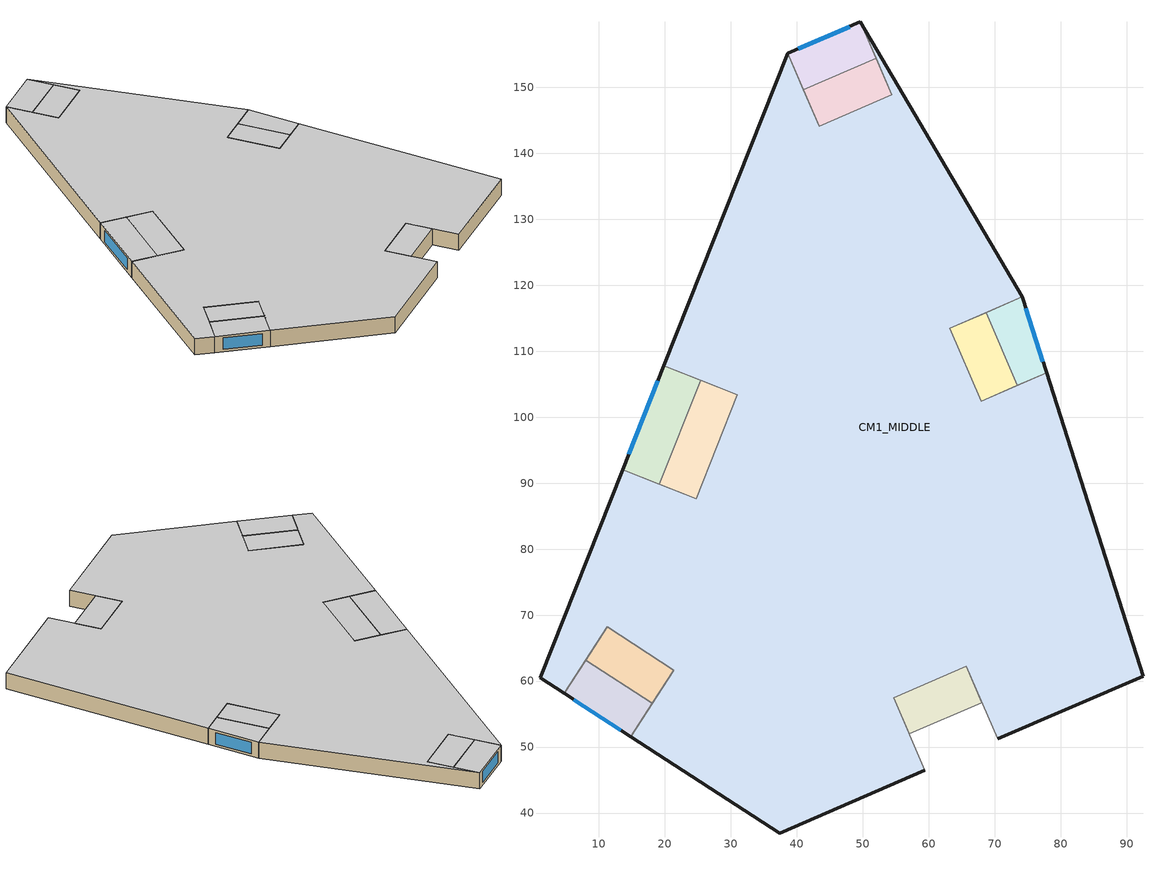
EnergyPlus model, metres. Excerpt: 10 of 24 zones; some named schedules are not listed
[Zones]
CM1_MIDDLE
 floor to CM1_LOWER (Interior Floor): 1.08,60.5 13.6,92.05 24.75,87.62 31.01,103.4 19.86,107.82 38.63,155.14 43.39,144.13 54.41,148.89 49.65,159.9 74.19,118.21 63.17,113.46 67.93,102.44 77.85,106.72 92.47,60.75 70.44,51.24 65.68,62.25 54.66,57.5 59.42,46.48 37.39,36.96 14.81,51.6 21.33,61.67 11.26,68.2 4.74,58.13 z24.52
 wall outside (Exterior Wall): 70.44,51.24 92.47,60.75 77.85,106.72 / 14.81,51.6 37.39,36.96 59.42,46.48 / 13.6,92.05 1.08,60.5 4.74,58.13 / 38.63,155.14 19.86,107.82 / 74.19,118.21 49.65,159.9 z24.52:28.52
 wall to CM1_NE_OUTER (Interior Wall): 63.17,113.46 74.19,118.21 / 77.85,106.72 67.93,102.44 z24.52:28.52
 wall to CM1_NE_INNER (Interior Wall): 67.93,102.44 63.17,113.46 z24.52:28.52
 wall to CM1_SE_OUTER (Interior Wall): 65.68,62.25 70.44,51.24 / 59.42,46.48 54.66,57.5 z24.52:28.52
 wall to CM1_SE_INNER (Interior Wall): 54.66,57.5 65.68,62.25 z24.52:28.52
 wall to CM1_SW_OUTER (Interior Wall): 21.33,61.67 14.81,51.6 / 4.74,58.13 11.26,68.2 z24.52:28.52
 wall to CM1_SW_INNER (Interior Wall): 11.26,68.2 21.33,61.67 z24.52:28.52
 wall to CM1_NW_OUTER (Interior Wall): 24.75,87.62 13.6,92.05 / 19.86,107.82 31.01,103.4 z24.52:28.52
 wall to CM1_NW_INNER (Interior Wall): 31.01,103.4 24.75,87.62 z24.52:28.52
 wall to CM1_N_OUTER (Interior Wall): 43.39,144.13 38.63,155.14 / 49.65,159.9 54.41,148.89 z24.52:28.52
 wall to CM1_N_INNER (Interior Wall): 54.41,148.89 43.39,144.13 z24.52:28.52
 ceiling to CM1_UPPER (Interior Ceiling): 37.39,36.96 59.42,46.48 54.66,57.5 65.68,62.25 70.44,51.24 92.47,60.75 77.85,106.72 67.93,102.44 63.17,113.46 74.19,118.21 49.65,159.9 54.41,148.89 43.39,144.13 38.63,155.14 19.86,107.82 31.01,103.4 24.75,87.62 13.6,92.05 1.08,60.5 4.74,58.13 11.26,68.2 21.33,61.67 14.81,51.6 z28.52
CM1_N_INNER
 floor to CM1_LOWER (Interior Floor): 43.39,144.13 41.01,149.64 52.03,154.39 54.41,148.89 z24.52
 wall to CM1_N_OUTER (Air Wall): 52.03,154.39 41.01,149.64 z24.52:28.52
 ceiling to CM1_UPPER (Interior Ceiling): 43.39,144.13 54.41,148.89 52.03,154.39 41.01,149.64 z28.52
CM1_N_OUTER
 floor to CM1_LOWER (Interior Floor): 41.01,149.64 38.63,155.14 49.65,159.9 52.03,154.39 z24.52
 wall outside (Exterior Wall): 49.65,159.9 38.63,155.14 z24.52:28.52
 window (Exterior Window): 48.04,159.2 40.25,155.84 z25.11:27.93
 ceiling to CM1_UPPER (Interior Ceiling): 41.01,149.64 52.03,154.39 49.65,159.9 38.63,155.14 z28.52
CM1_NE_INNER
 floor to CM1_LOWER (Interior Floor): 67.93,102.44 63.17,113.46 68.68,115.84 73.44,104.82 z24.52
 wall to CM1_NE_OUTER (Air Wall): 73.44,104.82 68.68,115.84 z24.52:28.52
 ceiling to CM1_UPPER (Interior Ceiling): 67.93,102.44 73.44,104.82 68.68,115.84 63.17,113.46 z28.52
CM1_NE_OUTER
 floor to CM1_LOWER (Interior Floor): 73.44,104.82 68.68,115.84 74.19,118.21 77.85,106.72 z24.52
 wall outside (Exterior Wall): 77.85,106.72 74.19,118.21 z24.52:28.52
 window (Exterior Window): 77.31,108.41 74.73,116.53 z25.11:27.93
 ceiling to CM1_UPPER (Interior Ceiling): 73.44,104.82 77.85,106.72 74.19,118.21 68.68,115.84 z28.52
CM1_SE_INNER
 floor to CM1_LOWER (Interior Floor): 57.04,51.99 54.66,57.5 65.68,62.25 68.06,56.75 z24.52
 wall to CM1_SE_OUTER (Air Wall): 57.04,51.99 68.06,56.75 z24.52:28.52
 ceiling to CM1_UPPER (Interior Ceiling): 57.04,51.99 68.06,56.75 65.68,62.25 54.66,57.5 z28.52
CM1_SW_INNER
 floor to CM1_LOWER (Interior Floor): 8,63.16 11.26,68.2 21.33,61.67 18.07,56.64 z24.52
 wall to CM1_SW_OUTER (Air Wall): 8,63.16 18.07,56.64 z24.52:28.52
 ceiling to CM1_UPPER (Interior Ceiling): 18.07,56.64 21.33,61.67 11.26,68.2 8,63.16 z28.52
CM1_SW_OUTER
 floor to CM1_LOWER (Interior Floor): 4.74,58.13 8,63.16 18.07,56.64 14.81,51.6 z24.52
 wall outside (Exterior Wall): 4.74,58.13 14.81,51.6 z24.52:28.52
 window (Exterior Window): 6.21,57.17 13.33,52.56 z25.11:27.93
 ceiling to CM1_UPPER (Interior Ceiling): 14.81,51.6 18.07,56.64 8,63.16 4.74,58.13 z28.52
CM1_NW_INNER
 floor to CM1_LOWER (Interior Floor): 19.18,89.83 25.44,105.61 31.01,103.4 24.75,87.62 z24.52
 wall to CM1_NW_OUTER (Air Wall): 25.44,105.61 19.18,89.83 z24.52:28.52
 ceiling to CM1_UPPER (Interior Ceiling): 24.75,87.62 31.01,103.4 25.44,105.61 19.18,89.83 z28.52
CM1_NW_OUTER
 floor to CM1_LOWER (Interior Floor): 13.6,92.05 19.86,107.82 25.44,105.61 19.18,89.83 z24.52
 wall outside (Exterior Wall): 19.86,107.82 13.6,92.05 z24.52:28.52
 window (Exterior Window): 18.94,105.51 14.52,94.36 z25.11:27.93
 ceiling to CM1_UPPER (Interior Ceiling): 19.18,89.83 25.44,105.61 19.86,107.82 13.6,92.05 z28.52
[Building]
275e75bb-538c-4012-b993-0346201a6faa.idf: North Axis {deg}=0; Terrain=City; Solar Distribution or maybe FullExterior=FullInteriorAndExteriorWithReflections
[Site:Location]
CARDIFF	GBR: -3.34, 0, 10
[SizingPeriod:DesignDay] Day of Month=21; Dry-Bulb Temperature Range Modifier Type=DefaultMultipliers; Barometric Pressure {Pa}=11377; Rain {Yes/No}=No; Snow on ground {Yes/No}=No; Daylight Savings Time Indicator=No; Solar Model Indicator=ASHRAEClearSky
Name | Month | Day Type | Maximum Dry-Bulb Temperature {C} | Daily Dry-Bulb Temperature Range {C} | Humidity Condition Type | Wetbulb or Dewpoint at Maximum Dry-Bulb {C} | Wind Speed {m/s} design conditions vs. traditional 6.71 m/s (15 mph) | Wind Direction {Degrees; N=0, S=180} | Clearness {0.0 to 1.1}
Ann Htg 99.6% Condns DB | 2 | WinterDesignDay | -1.1 | 0 | Wetbulb | -1.1 | 5.65889 | 146 | 0
Ann Hum_n 99.6% Condns DP=>MCDB | 2 | WinterDesignDay | -1.1 | 0 | Dewpoint | 0 | 5.65889 | 146 | 0
Ann Htg Wind 99.6% Condns WS=>MCDB | 2 | WinterDesignDay | 5.5 | 0 | Wetbulb | 5.5 | 12.3467 | 146 | 0
Ann Clg .4% Condns DB=>MWB | 8 | SummerDesignDay | 23.9 | 7.74 | Wetbulb | 11.931 | 5.65889 | 188 | 1.2
[Construction]
EXTERIOR WALL: M01 100mm brick, M15 200mm heavyweight concrete, I02 50mm insulation board, F04 Wall air space resistance, G01a 19mm gypsum board
INTERIOR CEILING: M11 100mm lightweight concrete, F05 Ceiling air space resistance, F16 Acoustic tile
INTERIOR WALL: G01a 19mm gypsum board, F04 Wall air space resistance, G01a 19mm gypsum board
INTERIOR FLOOR: F16 Acoustic tile, F05 Ceiling air space resistance, M11 100mm lightweight concrete
AIR WALL: Air Wall Material
EXTERIOR WINDOW: Clear 3mm, Air 13mm, Clear 3mm
[Material]
M01 100MM BRICK: MediumRough, 0.1016, 0.89, 1920, 790, 0.9, 0.7, 0.7
M15 200MM HEAVYWEIGHT CONCRETE: MediumRough, 0.2032, 1.95, 2240, 900, 0.9, 0.7, 0.7
I02 50MM INSULATION BOARD: MediumRough, 0.0508, 0.03, 43, 1210, 0.9, 0.7, 0.7
G01A 19MM GYPSUM BOARD: MediumSmooth, 0.019, 0.16, 800, 1090, 0.9, 0.4, 0.4
M11 100MM LIGHTWEIGHT CONCRETE: MediumRough, 0.1016, 0.53, 1280, 840, 0.9, 0.5, 0.5
F16 ACOUSTIC TILE: MediumSmooth, 0.0191, 0.06, 368, 590, 0.9, 0.3, 0.3
AIR WALL MATERIAL: MediumSmooth, 0.01, 0.6, 800, 1000, 0.95, 0.7, 0.7
[Material:AirGap]
F04 WALL AIR SPACE RESISTANCE: 0.15
F05 CEILING AIR SPACE RESISTANCE: 0.18
[WindowMaterial:Glazing]
CLEAR 3MM: SpectralAverage, 0.003, 0.837, 0.075, 0, 0.898, 0.081, 0, 0, 0.84, 0.84, 0.9, 1, No
[WindowMaterial:Gas]
AIR 13MM: Air, 0.0127
[Zone] Type=1
CM1_MIDDLE; CM1_N_INNER; CM1_N_OUTER; CM1_NE_INNER; CM1_NE_OUTER; CM1_SE_INNER; CM1_SW_INNER; CM1_SW_OUTER; CM1_NW_INNER; CM1_NW_OUTER
[HVACTemplate:Zone:IdealLoadsAirSystem] Heating Supply Air Temp {C}=40; Max Heating Supply Air Humidity Ratio {kg-H2O/kg-air}=0.008; Min Cooling Supply Air Humidity Ratio {kg-H2O/kg-air}=0.0085; Cooling Limit=LimitFlowRate; Maximum Cooling Air Flow Rate {m3/s}=autosize; Dehumidification Control Type=None; Humidification Control Type=None; Outdoor Air Method=DetailedSpecification; Outdoor Air Economizer Type=DifferentialDryBulb
Name | Template Thermostat | Design Specification Outdoor Air Object
CM1_MIDDLE | CM1_MIDDLE_HVAC | CM1_MIDDLEOutdoorAirCntrl
CM1_N_INNER | CM1_N_INNER_HVAC | CM1_N_INNEROutdoorAirCntrl
CM1_N_OUTER | CM1_N_OUTER_HVAC | CM1_N_OUTEROutdoorAirCntrl
CM1_NE_INNER | CM1_NE_INNER_HVAC | CM1_NE_INNEROutdoorAirCntrl
CM1_NE_OUTER | CM1_NE_OUTER_HVAC | CM1_NE_OUTEROutdoorAirCntrl
CM1_SE_INNER | CM1_SE_INNER_HVAC | CM1_SE_INNEROutdoorAirCntrl
CM1_SW_INNER | CM1_SW_INNER_HVAC | CM1_SW_INNEROutdoorAirCntrl
CM1_SW_OUTER | CM1_SW_OUTER_HVAC | CM1_SW_OUTEROutdoorAirCntrl
CM1_NW_INNER | CM1_NW_INNER_HVAC | CM1_NW_INNEROutdoorAirCntrl
CM1_NW_OUTER | CM1_NW_OUTER_HVAC | CM1_NW_OUTEROutdoorAirCntrl
[DesignSpecification:OutdoorAir] Outdoor Air Method=Sum; Outdoor Air Flow per Person {m3/s-person}=0.0023595; Outdoor Air Flow per Zone Floor Area {m3/s-m2}=0.000304801; Outdoor Air Flow per Zone {m3/s}=0; Outdoor Air Flow Air Changes per Hour {1/hr}=0
CM1_MIDDLEOutdoorAirCntrl; CM1_N_INNEROutdoorAirCntrl; CM1_N_OUTEROutdoorAirCntrl; CM1_NE_INNEROutdoorAirCntrl; CM1_NE_OUTEROutdoorAirCntrl; CM1_SE_INNEROutdoorAirCntrl; CM1_SW_INNEROutdoorAirCntrl; CM1_SW_OUTEROutdoorAirCntrl; CM1_NW_INNEROutdoorAirCntrl; CM1_NW_OUTEROutdoorAirCntrl
[ElectricEquipment] Schedule=Medium Office Bldg Equip; Design Level Calculation Method=Watts/Area; Watts per Zone Floor Area {W/m2}=7.64241
Name | Zone or ZoneList
CM1_MIDDLEElectricEquipment | CM1_MIDDLE
CM1_N_INNERElectricEquipment | CM1_N_INNER
CM1_N_OUTERElectricEquipment | CM1_N_OUTER
CM1_NE_INNERElectricEquipment | CM1_NE_INNER
CM1_NE_OUTERElectricEquipment | CM1_NE_OUTER
CM1_SE_INNERElectricEquipment | CM1_SE_INNER
CM1_SW_INNERElectricEquipment | CM1_SW_INNER
CM1_SW_OUTERElectricEquipment | CM1_SW_OUTER
CM1_NW_INNERElectricEquipment | CM1_NW_INNER
CM1_NW_OUTERElectricEquipment | CM1_NW_OUTER
[People] Number of People Schedule=Medium Office Bldg Occ; Number of People Calculation Method=People/Area; People per Zone Floor Area {person/m2}=0.0565108; Fraction Radiant=0.3; Activity Level Schedule=Medium Office Activity
Name | Zone or ZoneList
CM1_MIDDLEOfficePeople | CM1_MIDDLE
CM1_N_INNEROfficePeople | CM1_N_INNER
CM1_N_OUTEROfficePeople | CM1_N_OUTER
CM1_NE_INNEROfficePeople | CM1_NE_INNER
CM1_NE_OUTEROfficePeople | CM1_NE_OUTER
CM1_SE_INNEROfficePeople | CM1_SE_INNER
CM1_SW_INNEROfficePeople | CM1_SW_INNER
CM1_SW_OUTEROfficePeople | CM1_SW_OUTER
CM1_NW_INNEROfficePeople | CM1_NW_INNER
CM1_NW_OUTEROfficePeople | CM1_NW_OUTER
[Lights] Schedule=Office Bldg Light; Design Level Calculation Method=Watts/Area; Watts per Zone Floor Area {W/m2}=11.8404
Name | Zone or ZoneList
CM1_MIDDLEOfficeLights | CM1_MIDDLE
CM1_N_INNEROfficeLights | CM1_N_INNER
CM1_N_OUTEROfficeLights | CM1_N_OUTER
CM1_NE_INNEROfficeLights | CM1_NE_INNER
CM1_NE_OUTEROfficeLights | CM1_NE_OUTER
CM1_SE_INNEROfficeLights | CM1_SE_INNER
CM1_SW_INNEROfficeLights | CM1_SW_INNER
CM1_SW_OUTEROfficeLights | CM1_SW_OUTER
CM1_NW_INNEROfficeLights | CM1_NW_INNER
CM1_NW_OUTEROfficeLights | CM1_NW_OUTER
[ZoneInfiltration:DesignFlowRate] Schedule=Medium Office Infil Quarter On; Design Flow Rate Calculation Method=Flow/Area; Flow per Zone Floor Area {m3/s-m2}=0.000226568
Name | Zone or ZoneList
CM1_MIDDLE_Infiltration | CM1_MIDDLE
CM1_N_INNER_Infiltration | CM1_N_INNER
CM1_N_OUTER_Infiltration | CM1_N_OUTER
CM1_NE_INNER_Infiltration | CM1_NE_INNER
CM1_NE_OUTER_Infiltration | CM1_NE_OUTER
CM1_SE_INNER_Infiltration | CM1_SE_INNER
CM1_SW_INNER_Infiltration | CM1_SW_INNER
CM1_SW_OUTER_Infiltration | CM1_SW_OUTER
CM1_NW_INNER_Infiltration | CM1_NW_INNER
CM1_NW_OUTER_Infiltration | CM1_NW_OUTER
[ZoneMixing] Schedule=ALWAYS ON; Design Flow Rate Calculation Method=Flow/Zone; Delta Temperature=0
Name | Zone | Design Flow Rate {m3/s} | Source Zone
CM1_N_INNERCM1_N_OUTERAirMix0 | CM1_N_INNER | 4.6224 | CM1_N_OUTER
CM1_N_OUTERCM1_N_INNERAirMix0 | CM1_N_OUTER | 4.6224 | CM1_N_INNER
CM1_NE_INNERCM1_NE_OUTERAirMix0 | CM1_NE_INNER | 4.6224 | CM1_NE_OUTER
CM1_NE_OUTERCM1_NE_INNERAirMix0 | CM1_NE_OUTER | 4.6224 | CM1_NE_INNER
CM1_SE_INNERCM1_SE_OUTERAirMix0 | CM1_SE_INNER | 4.6224 | CM1_SE_OUTER
CM1_SE_OUTERCM1_SE_INNERAirMix0 | CM1_SE_OUTER | 4.6224 | CM1_SE_INNER
CM1_SW_INNERCM1_SW_OUTERAirMix0 | CM1_SW_INNER | 4.6224 | CM1_SW_OUTER
CM1_SW_OUTERCM1_SW_INNERAirMix0 | CM1_SW_OUTER | 4.6224 | CM1_SW_INNER
CM1_NW_INNERCM1_NW_OUTERAirMix0 | CM1_NW_INNER | 6.53706 | CM1_NW_OUTER
CM1_NW_OUTERCM1_NW_INNERAirMix0 | CM1_NW_OUTER | 6.53706 | CM1_NW_INNER
[Schedule:Year]
MEDIUM OFFICE BLDG OCC: Schedule:Week:Daily {cc8d6e51-368d-451a-9b6a-4139d773ba0e}, 1, 1, 1, 3, Schedule:Week:Daily {ff233f80-dcaf-4b18-966b-1bf7394c094d}, 1, 4, 12, 31
OFFICE BLDG LIGHT: Schedule:Week:Daily {77782ce5-1a70-49a7-b72d-db0988271982}, 1, 1, 1, 3, Schedule:Week:Daily {1558189b-593c-4115-b061-465417357844}, 1, 4, 12, 31
MEDIUM OFFICE BLDG EQUIP: Schedule:Week:Daily {6e8d415d-8fa0-48d6-ac4d-d47d8b98405b}, 1, 1, 1, 3, Schedule:Week:Daily {2f904850-a863-4ee8-bc0d-29bfee0f8749}, 1, 4, 12, 31
MEDIUM OFFICE ACTIVITY: Schedule:Week:Daily {28c29561-b365-4a14-8672-9021b01eb02f}, 1, 1, 12, 31
MEDIUM OFFICE INFIL QUARTER ON: Schedule:Week:Daily {10ec3e5a-5294-46cc-8ada-f12e209007b8}, 1, 1, 1, 3, Schedule:Week:Daily {20898e88-71dc-48a1-8bf4-30a1d78b98f6}, 1, 4, 12, 31
ALWAYS ON: Schedule:Week:Daily {c1fbc509-bd2c-4eac-bbfe-959d5c6e26d5}, 1, 1, 12, 31
[Schedule:Week:Daily]
SCHEDULE:WEEK:DAILY {CC8D6E51-368D-451A-9B6A-4139D773BA0E}: Medium Office Bldg Occ Default Schedule, Medium Office Bldg Occ Default Schedule, Medium Office Bldg Occ Default Schedule, Medium Office Bldg Occ Default Schedule, Medium Office Bldg Occ Default Schedule, Medium Office Bldg Occ Default Schedule, Medium Office Bldg Occ Rule 2 Day Schedule, Medium Office Bldg Occ Default Schedule, Medium Office Bldg Occ Summer Design Day, Medium Office Bldg Occ Winter Design Day, Medium Office Bldg Occ Default Schedule, Medium Office Bldg Occ Default Schedule
SCHEDULE:WEEK:DAILY {FF233F80-DCAF-4B18-966B-1BF7394C094D}: Medium Office Bldg Occ Rule 1 Day Schedule, Medium Office Bldg Occ Default Schedule, Medium Office Bldg Occ Default Schedule, Medium Office Bldg Occ Default Schedule, Medium Office Bldg Occ Default Schedule, Medium Office Bldg Occ Default Schedule, Medium Office Bldg Occ Rule 2 Day Schedule, Medium Office Bldg Occ Default Schedule, Medium Office Bldg Occ Summer Design Day, Medium Office Bldg Occ Winter Design Day, Medium Office Bldg Occ Default Schedule, Medium Office Bldg Occ Default Schedule
SCHEDULE:WEEK:DAILY {77782CE5-1A70-49A7-B72D-DB0988271982}: Office Bldg Light Default Schedule, Office Bldg Light Default Schedule, Office Bldg Light Default Schedule, Office Bldg Light Default Schedule, Office Bldg Light Default Schedule, Office Bldg Light Default Schedule, Office Bldg Light Rule 2 Day Schedule, Office Bldg Light Default Schedule, Office Bldg Light Summer Design Day, Office Bldg Light Winter Design Day, Office Bldg Light Default Schedule, Office Bldg Light Default Schedule
SCHEDULE:WEEK:DAILY {1558189B-593C-4115-B061-465417357844}: Office Bldg Light Rule 1 Day Schedule, Office Bldg Light Default Schedule, Office Bldg Light Default Schedule, Office Bldg Light Default Schedule, Office Bldg Light Default Schedule, Office Bldg Light Default Schedule, Office Bldg Light Rule 2 Day Schedule, Office Bldg Light Default Schedule, Office Bldg Light Summer Design Day, Office Bldg Light Winter Design Day, Office Bldg Light Default Schedule, Office Bldg Light Default Schedule
SCHEDULE:WEEK:DAILY {6E8D415D-8FA0-48D6-AC4D-D47D8B98405B}: Medium Office Bldg Equip Default Schedule, Medium Office Bldg Equip Default Schedule, Medium Office Bldg Equip Default Schedule, Medium Office Bldg Equip Default Schedule, Medium Office Bldg Equip Default Schedule, Medium Office Bldg Equip Default Schedule, Medium Office Bldg Equip Rule 2 Day Schedule, Medium Office Bldg Equip Default Schedule, Medium Office Bldg Equip Summer Design Day, Medium Office Bldg Equip Winter Design Day, Medium Office Bldg Equip Default Schedule, Medium Office Bldg Equip Default Schedule
SCHEDULE:WEEK:DAILY {2F904850-A863-4EE8-BC0D-29BFEE0F8749}: Medium Office Bldg Equip Rule 1 Day Schedule, Medium Office Bldg Equip Default Schedule, Medium Office Bldg Equip Default Schedule, Medium Office Bldg Equip Default Schedule, Medium Office Bldg Equip Default Schedule, Medium Office Bldg Equip Default Schedule, Medium Office Bldg Equip Rule 2 Day Schedule, Medium Office Bldg Equip Default Schedule, Medium Office Bldg Equip Summer Design Day, Medium Office Bldg Equip Winter Design Day, Medium Office Bldg Equip Default Schedule, Medium Office Bldg Equip Default Schedule
SCHEDULE:WEEK:DAILY {28C29561-B365-4A14-8672-9021B01EB02F}: Medium Office Activity Default Schedule, Medium Office Activity Default Schedule, Medium Office Activity Default Schedule, Medium Office Activity Default Schedule, Medium Office Activity Default Schedule, Medium Office Activity Default Schedule, Medium Office Activity Default Schedule, Medium Office Activity Default Schedule, Medium Office Activity Summer Design Day, Medium Office Activity Winter Design Day, Medium Office Activity Default Schedule, Medium Office Activity Default Schedule
SCHEDULE:WEEK:DAILY {10EC3E5A-5294-46CC-8ADA-F12E209007B8}: Medium Office Infil Quarter On Default Schedule, Medium Office Infil Quarter On Default Schedule, Medium Office Infil Quarter On Default Schedule, Medium Office Infil Quarter On Default Schedule, Medium Office Infil Quarter On Default Schedule, Medium Office Infil Quarter On Default Schedule, Medium Office Infil Quarter On Rule 2 Day Schedule, Medium Office Infil Quarter On Default Schedule, Medium Office Infil Quarter On Summer Design Day, Medium Office Infil Quarter On Winter Design Day, Medium Office Infil Quarter On Default Schedule, Medium Office Infil Quarter On Default Schedule
SCHEDULE:WEEK:DAILY {20898E88-71DC-48A1-8BF4-30A1D78B98F6}: Medium Office Infil Quarter On Rule 1 Day Schedule, Medium Office Infil Quarter On Default Schedule, Medium Office Infil Quarter On Default Schedule, Medium Office Infil Quarter On Default Schedule, Medium Office Infil Quarter On Default Schedule, Medium Office Infil Quarter On Default Schedule, Medium Office Infil Quarter On Rule 2 Day Schedule, Medium Office Infil Quarter On Default Schedule, Medium Office Infil Quarter On Summer Design Day, Medium Office Infil Quarter On Winter Design Day, Medium Office Infil Quarter On Default Schedule, Medium Office Infil Quarter On Default Schedule
SCHEDULE:WEEK:DAILY {C1FBC509-BD2C-4EAC-BBFE-959D5C6E26D5}: Always On Default Schedule, Always On Default Schedule, Always On Default Schedule, Always On Default Schedule, Always On Default Schedule, Always On Default Schedule, Always On Default Schedule, Always On Default Schedule, Always On Summer Design Day, Always On Winter Design Day, Always On Default Schedule, Always On Default Schedule
[Schedule:Day:Interval]
MEDIUM OFFICE BLDG EQUIP DEFAULT SCHEDULE: No, 08:00, 0.4, 12:00, 0.9, 13:00, 0.8, 17:00, 0.9, 18:00, 0.8, 20:00, 0.6, 22:00, 0.5, 24:00, 0.4
MEDIUM OFFICE BLDG EQUIP RULE 2 DAY SCHEDULE: No, 06:00, 0.3, 08:00, 0.4, 14:00, 0.5, 17:00, 0.35, 24:00, 0.3
MEDIUM OFFICE BLDG EQUIP SUMMER DESIGN DAY: No, 24:00, 1
MEDIUM OFFICE BLDG EQUIP WINTER DESIGN DAY: No, 24:00, 0
MEDIUM OFFICE BLDG EQUIP RULE 1 DAY SCHEDULE: No, 24:00, 0.3
